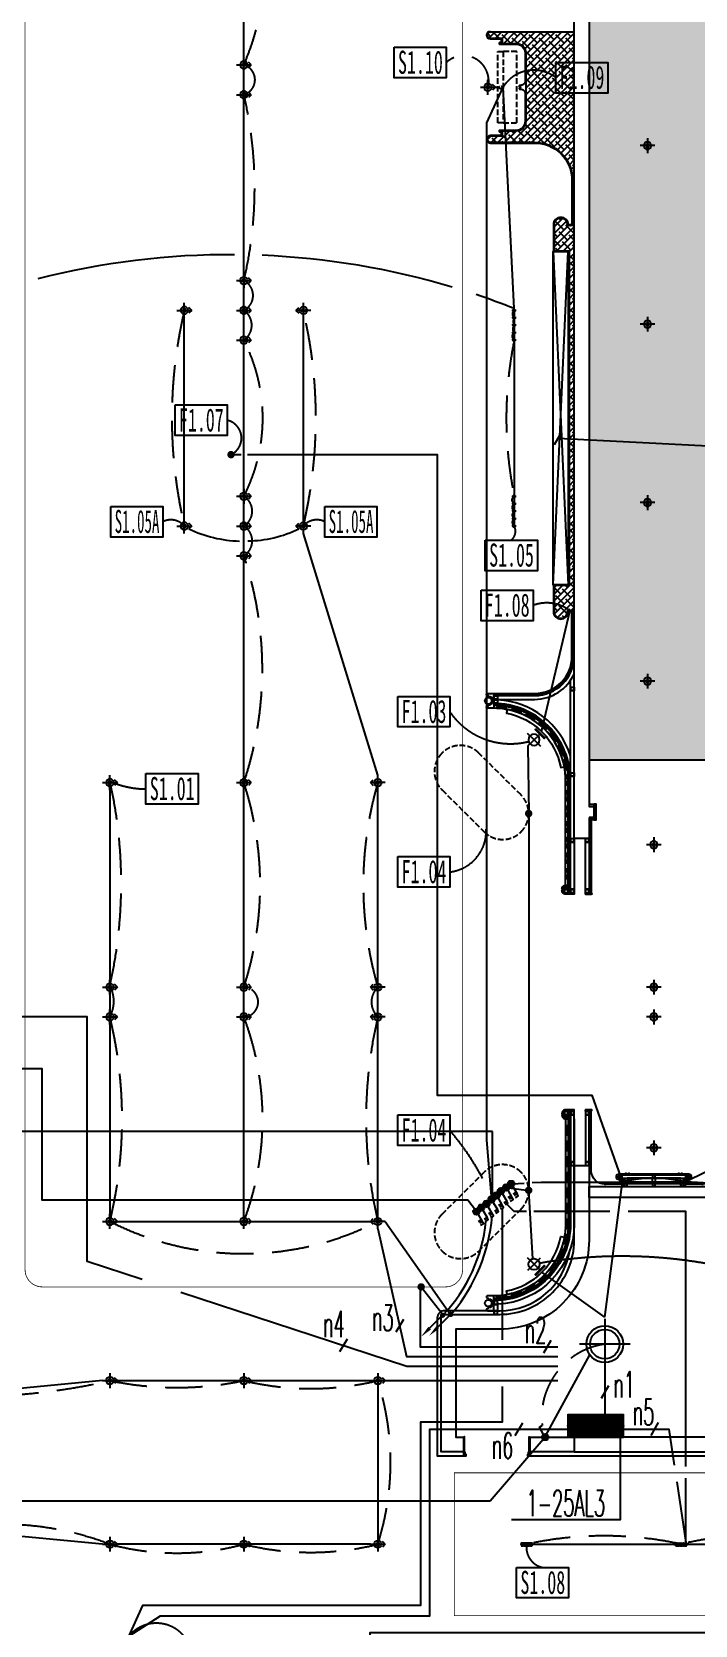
# Model space of a CAD drawing. Extents: x -284868 to 304789, y -137694 to 137894.
# Drawn here: x -6745 to 2169, y -106016 to -84593 of the extents above; entities that cross this region are included whole.
import ezdxf
from ezdxf.enums import TextEntityAlignment as Align

# ---------------------------------------------------------------- set-up
doc = ezdxf.new("R2010")
doc.units = 0
for name, pattern in [('DASH', [0.35, 0.25, -0.1]), ('DASHDOT', [1, 0.5, -0.25, 0, -0.25]), ('DASHED', [0.75, 0.5, -0.25])]:
    doc.linetypes.add(name, pattern=pattern)
doc.layers.get('0').update_dxf_attribs({"linetype": 'CONTINUOUS'})
for name, color, linetype in [('0-墙', 4, 'CONTINUOUS'), ('0-开关', 240, 'CONTINUOUS'), ('0-文字说明', 3, 'CONTINUOUS'), ('0-非设计区域', 251, 'CONTINUOUS'), ('C-天花灯具', 3, 'CONTINUOUS'), ('EQUIP-箱柜', 3, 'CONTINUOUS'), ('LWIRE', 4, 'CONTINUOUS'), ('P-完成面', 42, 'CONTINUOUS'), ('P-平面家具', 3, 'CONTINUOUS'), ('TEXT_照明_回路标注', 41, 'CONTINUOUS'), ('WIRE-照明', 130, 'CONTINUOUS')]:
    doc.layers.add(name, color=color, linetype=linetype)
doc.styles.add('_TEL_DIM', font='SIMPLEX', dxfattribs={"width": 0.8, "height": 3.5, "bigfont": 'HZTXT'})
doc.styles.add('ARC', font='ARCHSTYL.SHX', dxfattribs={"width": 0.8})
doc.styles.add('HZ_e', font='simplex.shx', dxfattribs={"width": 0.8, "bigfont": 'hztxt.shx'})
doc.styles.get("Standard").update_dxf_attribs({"font": 'GBENOR', "bigfont": 'GBCBIG'})
doc.styles.add('TT', font='')
doc.styles.get('TT').set_extended_font_data('SimSun')
doc.linetypes.add('FENCELINE2', pattern='A,6.35,-2.54,[132,ltypeshp.shx,S=2.54,R=0,X=-2.54,Y=0],-2.54,25.4', length=36.83)
doc.dimstyles.new('ARROW-40', dxfattribs={"dimscale": 40, "dimtxt": 1.5, "dimasz": 0.01, "dimexe": 1, "dimexo": 1, "dimgap": 0.5, "dimtad": 1, "dimdec": 4, "dimrnd": 1, "dimzin": 12, "dimdsep": 46, "dimtxsty": 'ARC', "dimblk1": 'ARROW', "dimblk2": 'ARROW', "dimsah": 1, "dimcen": 0, "dimdle": 1, "dimclrd": 2, "dimclre": 2, "dimclrt": 2, "dimadec": 0, "dimazin": 0, "dimtfac": 0.005, "dimtdec": 4, "dimtix": 1, "dimtmove": 2, "dimatfit": 3, "dimldrblk": 'ARROW', "dimfxl": 1, "dimtolj": 1, "dimtzin": 0, "dimarcsym": 0})

# ---------------------------------------------------------------- blocks, each defined once
blk = doc.blocks.new('A$C05673959')
at = {"color": 6, "linetype": 'DASH', "ltscale": 80, "elevation": 0}
for points in [[(6, 41), (1, 45), (0, 39)], [(10, 25), (1, 45)], [(17, 47), (20, 52), (23, 47)], [(20, 25), (20, 52)], [(30, 25), (39, 45)], [(34, 41), (39, 45), (40, 39)]]:
    blk.add_lwpolyline(points, dxfattribs=at)
for points in [[(5, 15), (5, 0), (35, 0), (35, 15)], [(10, 15), (30, 15), (30, 25), (10, 25)]]:
    blk.add_lwpolyline(points, close=True, dxfattribs=at)
blk = doc.blocks.new('A$C91fbf63e')
at = {"color": 8}
blk.add_wipeout([(0, 0), (-50, 0), (-50, -50), (0, -50)], dxfattribs=at).dxf.layer = 'P-完成面'
at = {"layer": 'P-完成面'}
h = blk.add_hatch(dxfattribs=at)
h.set_pattern_fill('_USER', color=8, scale=3.749611, angle=225, style=0, double=1, pattern_type=0)
h.set_pattern_definition([(135, (1.25, -48.3284), (2.65138, 2.65138), []), (45, (1.25, -48.3284), (2.65138, -2.65138), [])])
h.paths.add_polyline_path([(-2, -48), (-2, -43), (-47, -43), (-47, -48)])
at = {"layer": 'P-完成面', "color": 3, "elevation": 0}
for points in [[(-3, -48), (-2, -48), (-2, -2), (-48, -2), (-48, -48), (-47, -48), (-47, -50), (-50, -50), (-50, 0), (0, 0), (0, -50), (-3, -50), (-3, -48)], [(-47, -43), (-2, -43), (-2, -48), (-47, -48), (-47, -43)]]:
    blk.add_lwpolyline(points, dxfattribs=at)
at = {"layer": 'P-完成面', "color": 8, "elevation": 0}
blk.add_lwpolyline([(-47, -50), (-3, -50)], dxfattribs=at)
at = {"layer": 'P-完成面', "color": 8}
for centre in [(-47, -43, 0), (-2, -43, 0)]:
    blk.add_arc(centre, 0.722, 234.74733, 305.25267, dxfattribs=at)
at = {"layer": 'P-完成面', "color": 8, "extrusion": (0, 0, -1), "xscale": -0.6742194917575179, "yscale": 0.6742194917575179, "zscale": -0.6742194917575179, "rotation": 180}
blk.add_blockref('A$C05673959', (12, -2, 0), dxfattribs=at)
blk = doc.blocks.new('A$Cfa0514bd')
at = {"layer": 'P-完成面', "color": 251, "ltscale": 3}
for points in [[(0, 0), (40, 0), (40, 40), (0, 40)], [(3, 3), (37, 3), (37, 37), (3, 37)]]:
    blk.add_lwpolyline(points, close=True, dxfattribs=at)
blk = doc.blocks.new('A$C55830984')
at = {"layer": 'P-完成面', "color": 251}
for points in [[(-50, 50), (0, 50), (0, 0), (-50, 0)], [(-47, 47), (-3, 47), (-3, 3), (-47, 3)]]:
    blk.add_lwpolyline(points, close=True, dxfattribs=at)
blk = doc.blocks.new('A$Cdc63680e')
at = {"layer": 'P-完成面', "ltscale": 3}
h = blk.add_hatch(dxfattribs=at)
h.set_pattern_fill('ANSI38', color=250)
h.set_pattern_definition([(45, (-422851.3827, 373884.1253), (-2.24506403, 2.24506403), []), (135, (-422851.3827, 373884.1253), (-6.73519209, 2.24506403), [7.9375, -4.7625])])
edge = h.paths.add_edge_path()
edge.add_arc((-71, 0), 61.2, 359.6402, 407.8678)
edge.add_arc((-24, 54), 10.3, 96.603, 231.5978, ccw=False)
edge.add_arc((-25, 55), 9, 0, 89.651, ccw=False)
edge.add_line((-16, 55), (-16, 34))
edge.add_line((-16, 34), (-1, 34))
edge.add_line((-1, 34), (-1, -34))
edge.add_line((-1, -34), (-16, -34))
edge.add_line((-16, -34), (-16, -55))
edge.add_arc((-25, -55), 9, 270.349, 360, ccw=False)
edge.add_arc((-24, -54), 10.3, 128.4022, 263.397, ccw=False)
edge.add_arc((-71, 0), 61.2, 312.1322, 360.3598)
at = {"layer": 'P-完成面'}
blk.add_lwpolyline([(-11, 0, 0.213484), (-31, 45), (-31, 45, -0.669016), (-25, 65), (-25, 65, -0.414214), (-15, 55), (-15, 35), (0, 35), (0, -35), (-15, -35), (-15, -55, -0.414214), (-25, -65), (-25, -65, -0.669016), (-31, -45), (-31, -45, 0.213484), (-11, 0, -0.213484)], format="xyb", dxfattribs=at)
at = {"layer": 'P-完成面', "color": 251}
blk.add_lwpolyline([(-10, 0, 0.213595), (-30, 46, -0.668146), (-25, 64, -0.41243), (-16, 55), (-16, 34), (-1, 34), (-1, -34), (-16, -34), (-16, -55, -0.41243), (-25, -64, -0.668146), (-30, -46, 0.213595)], format="xyb", close=True, dxfattribs=at)
blk = doc.blocks.new('三联单控开关(平面）【SNP】')
at = {"const_width": 44.8}
blk.add_lwpolyline([(-22, 45, 1), (22, 45, 1)], format="xyb", close=True, dxfattribs=at)
for points in [[(26, 81), (93, 178), (130, 153)], [(113, 128), (76, 154)], [(147, 177), (111, 203), (93, 178)]]:
    blk.add_lwpolyline(points)
blk.add_circle((0, 45), 44.8)
blk = doc.blocks.new('*U26')
at = {"rotation": 317.7964611316081}
blk.add_blockref('三联单控开关(平面）【SNP】', (-10, -11), dxfattribs=at)
blk = doc.blocks.new('单联单控开关(平面）【SNP】')
at = {"const_width": 44.8}
blk.add_lwpolyline([(-22, 43, 1), (22, 47, 1)], format="xyb", close=True, dxfattribs=at)
blk.add_lwpolyline([(26, 81), (93, 178), (129, 152)])
blk.add_circle((0, 45), 44.8)
blk = doc.blocks.new('*U24')
at = {"rotation": 317.7964611316081}
blk.add_blockref('单联单控开关(平面）【SNP】', (-10, -11), dxfattribs=at)
blk = doc.blocks.new('*U250')
for p, q in [((-75, 0), (-46, 29, 0)), ((-75, 0), (-46, -29)), ((75, 0), (-75, 0)), ((0, -75), (0, 75))]:
    blk.add_line(p, q)
for radius in [37.5, 15]:
    blk.add_circle((0, 0), radius)
blk = doc.blocks.new('453')
at = {"color": 251, "ltscale": 50}
for p, q in [((-142126.2, -422268.8), (-142126.2, -422378.8)), ((-142071.2, -422323.8), (-142181.2, -422323.8))]:
    blk.add_line(p, q, dxfattribs=at)
at = {"ltscale": 50}
blk.add_circle((-142126.2, -422323.8), 40, dxfattribs=at)
at = {"color": 251, "ltscale": 50}
blk.add_circle((-142126.2, -422323.8), 32, dxfattribs=at)
blk = doc.blocks.new('LC1')
for p, q in [((-70, 0), (70, 0)), ((0, -70), (0, 95))]:
    blk.add_line(p, q)
at = {"ltscale": 50}
blk.add_line((0, 116), (0, 74), dxfattribs=at)
at = {"ltscale": 50, "const_width": 2}
blk.add_lwpolyline([(42, 74), (0, 116), (-42, 74)], dxfattribs=at)
at = {"color": 8, "const_width": 29.6}
for points in [[(-15, 0, -0.414214), (0, 15, -0.414214)], [(0, -15, 0.414214), (15, 0, 0.414214)]]:
    blk.add_lwpolyline(points, format="xyb", dxfattribs=at)
blk.add_circle((0, 0), 47.8)
at = {"color": 8}
blk.add_circle((0, 0), 29.6, dxfattribs=at)
blk = doc.blocks.new('A$C79F81915')
at = {"layer": 'C-天花灯具'}
blk.add_lwpolyline([(0, 30), (30, 30), (30, 0), (0, 0)], close=True, dxfattribs=at)
at = {"layer": 'C-天花灯具', "extrusion": (0, 0, -1), "xscale": 0.3139795866540242, "yscale": 0.3139795866540242, "zscale": -0.3139795866540242}
blk.add_blockref('LC1', (-15, 15), dxfattribs=at)
blk = doc.blocks.new('A$C1DDE0375')
at = {"layer": 'C-天花灯具'}
for p in [(80, 0), (110, 0), (140, 0), (170, 0), (200, 0)]:
    blk.add_blockref('A$C79F81915', p, dxfattribs=at)
blk = doc.blocks.new('ARROW')
at = {"color": 2}
blk.add_lwpolyline([(0, 0), (-75, 130), (-97, 117), (-29, 0), (-97, -117), (-75, -130)], close=True, dxfattribs=at)
for points in [[(-29, 0), (0, 0), (-97, 117), (-75, 130)], [(-97, -117), (-75, -130), (-29, 0), (0, 0)]]:
    blk.add_solid(points, dxfattribs=at)
blk = doc.blocks.new('*X428')
at = {"color": 0}
for p, q in [((-250, 33), (-83, 200)), ((-250, 68), (-118, 200)), ((-250, 104), (-154, 200)), ((-250, 139), (-189, 200)), ((-250, 174), (-224, 200)), ((-247, 0), (-47, 200)), ((-212, 0), (-12, 200)), ((-177, 0), (23, 200)), ((-141, 0), (59, 200)), ((-106, 0), (94, 200)), ((-71, 0), (129, 200)), ((-35, 0), (165, 200)), ((0, 0), (200, 200)), ((35, 0), (235, 200)), ((71, 0), (250, 179)), ((106, 0), (250, 144)), ((141, 0), (250, 109)), ((177, 0), (250, 73)), ((212, 0), (250, 38)), ((247, 0), (250, 3))]:
    blk.add_line(p, q, dxfattribs=at)
blk = doc.blocks.new('$equip$00002943')
for p, q in [((-0.75, 0.6), (-0.75, 0)), ((0.75, 0.6), (-0.75, 0.6)), ((0.75, 0), (0.75, 0.6)), ((-0.75, 0), (0.75, 0))]:
    blk.add_line(p, q)
for points, const_width in [([(-0.75, 0.3), (0.75, 0.3)], 0.6), ([(-0.75, 0.6), (-0.75, 0), (0.75, 0), (0.75, 0.6), (-0.75, 0.6), (-0.75, 0)], 0.04)]:
    blk.add_lwpolyline(points, dxfattribs=dict(const_width=const_width))
for p in [(0, 0.6), (-0.75, 0.3), (0, 0), (0.75, 0.3)]:
    blk.add_point(p)
at = {"xscale": 0.00300000000061118, "yscale": 0.00300000000061118, "zscale": 0.00300000000061118}
blk.add_blockref('*X428', (0, 0), dxfattribs=at)
at = {"color": 7, "style": '_TEL_DIM', "flags": 1}
for tag in ['A', 'REMARK']:
    blk.add_attdef(tag, text='', height=0.00002, dxfattribs=at).set_placement((0, 0), align=Align.MIDDLE_CENTER)
blk = doc.blocks.new('A$C9cf68cb0')
at = {"color": 8, "linetype": 'DASHED', "ltscale": 1000}
for points in [[(-19.17, 43.17, -0.439152), (-15.13, 43.88, 0.008383)], [(-40.36, 17.55, -0.716734), (-40.07, 14.92, -11.460268)], [(-14.03, 2.91, 0.260483), (-16.87, 3.33, 0.008383)], [(-16.8, -7, -0.335765), (-23.27, -4.84, 0.527084)], [(-23.27, -17.15, 0.390436), (-20.47, -13.87, 3.520932)], [(-20.75, -40.69, 0.055585), (-23.27, -37, -3.423855)], [(-10, -40.97, -0.126734), (-5.25, -40.97, -0.031436), (1.78, -41.7, -0.796392)], [(-16.8, -47.29, -0.119228), (0.8, -48.28, -6.243068)], [(-47.94, -75.89, -0.56884), (-43.26, -76.57, -0.488863)]]:
    blk.add_lwpolyline(points, format="xyb", dxfattribs=at)
at = {"layer": '0-文字说明', "color": 3, "ltscale": 0.5}
for points in [[(-15.13, 45.05), (-11.13, 45.05), (-11.13, 42.7), (-15.13, 42.7)], [(-44.36, 18.73), (-40.36, 18.73), (-40.36, 16.38), (-44.36, 16.38)], [(-20.87, 4.5), (-16.87, 4.5), (-16.87, 2.15), (-20.87, 2.15)], [(-27.27, -3.66), (-23.27, -3.66), (-23.27, -6.01), (-27.27, -6.01)], [(-27.27, -15.97), (-23.27, -15.97), (-23.27, -18.32), (-27.27, -18.32)], [(-27.27, -35.82), (-23.27, -35.82), (-23.27, -38.17), (-27.27, -38.17)]]:
    blk.add_lwpolyline(points, close=True, dxfattribs=at)
at = {"color": 3, "style": 'TT'}
for s, width, p, p2 in [('F1.09', 0.528777, (-14.83, 43.02), (-11.4, 43.02)), ('F1.07', 0.521997, (-44.07, 16.69), (-40.63, 16.69)), ('F1.08', 0.521997, (-20.58, 2.47), (-17.14, 2.47)), ('F1.03', 0.521997, (-26.97, -5.7), (-23.53, -5.7)), ('F1.04', 0.51539, (-26.97, -18.01), (-23.53, -18.01)), ('F1.04', 0.51539, (-26.97, -37.86), (-23.53, -37.86))]:
    blk.add_text(s, height=1.773, dxfattribs=dict(at, width=width)).set_placement(p, p2, align=Align.FIT)
blk = doc.blocks.new('A$C8b6fb238')
at = {"layer": 'P-平面家具', "ltscale": 300}
for points in [[(0, 1440), (0, 1420), (60, 1420), (60, 1440)], [(0, 1060), (0, 1070), (20, 1070), (20, 1060)], [(0, 1000), (0, 990), (20, 990), (20, 1000)], [(60, 1060), (60, 1070), (40, 1070), (40, 1060)], [(60, 1000), (60, 990), (40, 990), (40, 1000)], [(0, 440), (0, 450), (20, 450), (20, 440)], [(60, 440), (60, 450), (40, 450), (40, 440)], [(0, 380), (0, 370), (20, 370), (20, 380)], [(60, 380), (60, 370), (40, 370), (40, 380)], [(-800, -60), (-780, -60), (-780, 0), (-800, 0)], [(-20, -60), (0, -60), (0, 0), (-20, 0)], [(0, 20), (0, 0), (60, 0), (60, 20)]]:
    blk.add_lwpolyline(points, close=True, dxfattribs=at)
at = {"layer": 'P-平面家具', "color": 8, "ltscale": 300}
for points in [[(0, 20), (0, 1420)], [(60, 20), (60, 1420)], [(-20, 0), (-780, 0)], [(-20, -60), (-780, -60)]]:
    blk.add_lwpolyline(points, dxfattribs=at)
at = {"layer": 'P-平面家具', "color": 6, "linetype": 'FENCELINE2', "ltscale": 3}
for points in [[(10, 20), (10, 1420)], [(-780, -10), (-20, -10)]]:
    blk.add_lwpolyline(points, dxfattribs=at)
at = {"layer": 'P-平面家具', "color": 5, "ltscale": 300}
for points in [[(25, 1420), (25, 20), (21, 20), (20, 21), (20, 1419), (21, 1420)], [(35, 1420), (35, 20), (39, 20), (40, 21), (40, 1419), (39, 1420)], [(-780, -25), (-20, -25), (-20, -21), (-21, -20), (-779, -20), (-780, -21)], [(-780, -35), (-20, -35), (-20, -39), (-21, -40), (-779, -40), (-780, -39)]]:
    blk.add_lwpolyline(points, close=True, dxfattribs=at)
blk = doc.blocks.new('*U406')
at = {"color": 250}
blk.add_wipeout([(1, 82), (4, 85), (7, 89), (10, 92), (12, 96), (15, 101), (17, 105), (18, 109), (20, 114), (21, 118), (22, 123), (23, 127), (23, 132), (23, 137), (23, 142), (22, 146), (21, 151), (20, 155), (19, 160), (17, 164), (15, 169), (13, 173), (10, 177), (8, 181), (5, 184), (1, 188), (-2, 191), (-6, 194), (-9, 197), (-13, 199), (-18, 202), (-22, 204), (-26, 205), (-31, 207), (-35, 208), (-40, 209), (-44, 210), (-49, 210), (-54, 210), (-59, 210), (-63, 209), (-68, 208), (-72, 207), (-77, 206), (-81, 204), (-86, 202), (-90, 200), (-94, 197), (-98, 195), (-101, 192), (-105, 188), (-108, 185), (-111, 181), (-114, 178), (-116, 174), (-119, 169), (-121, 165), (-122, 161), (-124, 156), (-125, 152), (-126, 147), (-127, 143), (-127, 138), (-127, 133), (-127, 128), (-126, 124), (-125, 119), (-124, 115), (-123, 110), (-121, 106), (-119, 101), (-117, 97), (-114, 93), (-112, 89), (-109, 86), (-105, 82), (-102, 79), (-98, 76), (-95, 73), (-91, 71), (-86, 68), (-82, 66), (-78, 65), (-73, 63), (-69, 62), (-64, 61), (-60, 60), (-55, 60), (-50, 60), (-45, 60), (-41, 61), (-36, 62), (-32, 63), (-27, 64), (-23, 66), (-18, 68), (-14, 70), (-10, 73), (-6, 75), (-3, 78)], dxfattribs=at)
for points in [[(-160, 135), (-172, 135), (-172, 219), (-160, 219)], [(-160, 53), (-172, 53), (-172, 135), (-160, 135)]]:
    blk.add_hatch(color=256).paths.add_polyline_path(points)
for p, q in [((-202, 244), (-202, 29)), ((-172, 135), (-172, 217)), ((-172, 135), (-172, 53))]:
    blk.add_line(p, q)
at = {"color": 251}
for q in [(-52, 255), (-172, 135), (68, 135), (-52, 15)]:
    blk.add_line((-52, 135), q, dxfattribs=at)
for points in [[(-172, 53), (-160, 53), (-160, 219), (-172, 219)], [(-172, 53), (-172, 53), (-172, 217), (-172, 217)]]:
    blk.add_lwpolyline(points, close=True)
blk.add_circle((-52, 135), 75)
blk = doc.blocks.new('A$C7414b812')
at = {"ltscale": 300}
for points in [[(-30, -20), (-30, 0), (30, 0), (30, -20)], [(-30, -800), (-30, -780), (30, -780), (30, -800)]]:
    blk.add_lwpolyline(points, close=True, dxfattribs=at)
at = {"color": 8, "ltscale": 300}
for points in [[(-30, -20), (-30, -780)], [(30, -20), (30, -780)]]:
    blk.add_lwpolyline(points, dxfattribs=at)
at = {"color": 5, "ltscale": 300}
for points in [[(-5, -780), (-5, -20), (-9, -20), (-10, -21), (-10, -779), (-9, -780)], [(5, -780), (5, -20), (9, -20), (10, -21), (10, -779), (9, -780)]]:
    blk.add_lwpolyline(points, close=True, dxfattribs=at)
blk = doc.blocks.new('A$C7c8e2195')
at = {"layer": 'P-完成面', "color": 251, "ltscale": 3}
blk.add_lwpolyline([(-900, -7080), (-1760, -7080), (-1760, -7120), (-900, -7120)], close=True, dxfattribs=at)
at = {"layer": 'P-平面家具', "linetype": 'DASH', "ltscale": 300}
blk.add_ellipse((-10571, -5827), major_axis=(0, 2050), ratio=0.325728, start_param=2.305052, end_param=7.792211, dxfattribs=at)
at = {"layer": 'P-完成面', "rotation": 270}
blk.add_blockref('A$C7414b812', (-7989, -13310), dxfattribs=at)
at = {"layer": 'P-平面家具', "linetype": 'DASH', "ltscale": 300, "zscale": 1.008957704772744}
for p, xscale, yscale, rotation in [((-2881, -1358), -1.008957704772744, 1.008957704772745, 45.00091616799906), ((-2881, -8142), 1.008957704772744, 1.008957704772744, 134.999083832001)]:
    blk.add_blockref('*U406', p, dxfattribs=dict(at, xscale=xscale, yscale=yscale, rotation=rotation))
at = {"layer": 'P-平面家具', "color": 1, "ltscale": 3, "xscale": -1, "rotation": 180}
blk.add_blockref('A$C8b6fb238', (9100, -3210), dxfattribs=at)
at = {"layer": 'P-平面家具', "color": 1, "ltscale": 3}
blk.add_blockref('A$C8b6fb238', (9100, -6290), dxfattribs=at)
at = {"layer": 'P-平面家具', "linetype": 'DASH', "ltscale": 300}
for points in [[(-4177, -1403), (-4177, -1403, 0.414214), (-4176, -1898), (-3609, -2462, 0.414214), (-3114, -2461), (-3114, -2461, 0.414214), (-3115, -1966), (-3682, -1402, 0.414214)], [(-4177, -8097), (-4177, -8097, -0.414214), (-4176, -7602), (-3609, -7038, -0.414214), (-3114, -7039), (-3114, -7039, -0.414214), (-3115, -7534), (-3682, -8098, -0.414214)]]:
    blk.add_lwpolyline(points, format="xyb", close=True, dxfattribs=at)
blk = doc.blocks.new('A$Ca7fc6518')
at = {"layer": 'P-平面家具', "linetype": 'DASH', "ltscale": 300}
for points in [[(-36, 479), (36, 479), (36, -479), (-36, -479)], [(36, -479), (219, -479), (219, 479), (36, 479)]]:
    blk.add_lwpolyline(points, close=True, dxfattribs=at)
blk.add_circle((0, 0), 19.9, dxfattribs=at)
blk = doc.blocks.new('A$C2dfcdf6a')
at = {"layer": 'P-平面家具', "linetype": 'DASH', "ltscale": 300}
for points in [[(-1716, 18784), (-1716, 22584), (-2115, 22584, 0.414214), (-2515, 22184), (-2515, 19184, 0.414214), (-2115, 18784)], [(-1716, 18984), (-1716, 22384), (-2115, 22384, 0.414214), (-2315, 22184), (-2315, 19184, 0.414214), (-2115, 18984)]]:
    blk.add_lwpolyline(points, format="xyb", close=True, dxfattribs=at)
at = {"layer": 'P-完成面', "color": 1, "ltscale": 3}
blk.add_blockref('A$Ca7fc6518', (-3390, 7550), dxfattribs=at)
at = {"layer": 'P-平面家具', "linetype": 'DASH', "ltscale": 300, "yscale": 1.008957704772744, "zscale": 1.008957704772744}
for p, xscale, rotation in [((-5398, 23594), 1.008957704772744, 270.0000000000475), ((-2693, 23594), -1.008957704772744, 89.99999999995245), ((-2684, 17162), -1.008957704772744, 359.9999999999525), ((-2684, 8738), 1.008957704772744, 180.0000000000475)]:
    blk.add_blockref('*U406', p, dxfattribs=dict(at, xscale=xscale, rotation=rotation))
blk = doc.blocks.new('*U249')
for p, q in [((0, 75), (0, -75)), ((-75, 0), (75, 0))]:
    blk.add_line(p, q)
for radius in [37.5, 15]:
    blk.add_circle((0, 0), radius)
blk = doc.blocks.new('A$C8165499b')
at = {"xscale": -1.333333333333333, "yscale": 1.333333333333333, "zscale": 1.333333333333333}
for p in [(-15950, 10080), (-15950, 7680), (-15950, 5280), (-15950, 2880), (-15865, 680), (-15865, -1235), (-15865, -1635), (-15865, -3395)]:
    blk.add_blockref('*U249', p, dxfattribs=at)
blk = doc.blocks.new('$TelecSys$00000080')
for p, q in [((-0.7, -0.7), (0, 0)), ((0.104, 0.104), (0.104, 0.104)), ((-0.104, -0.104), (-0.104, -0.104))]:
    blk.add_line(p, q)
at = {"const_width": 0.142}
blk.add_lwpolyline([(0.071, 0, 1), (-0.071, 0, 1)], format="xyb", close=True, dxfattribs=at)
blk.add_solid([(-0.63, -0.77), (-0.77, -0.63), (-1.15, -1.15)])
at = {"width": 0.8, "flags": 9}
blk.add_attdef('A', (0, 0), '', height=0.00002, rotation=180, dxfattribs=at)
blk = doc.blocks.new('双联单控开关(平面）【SNP】')
at = {"const_width": 44.8}
blk.add_lwpolyline([(-22, 45, 1), (22, 45, 1)], format="xyb", close=True, dxfattribs=at)
for points in [[(26, 81), (93, 178), (130, 153)], [(147, 177), (111, 203), (93, 178)], [(130, 153), (93, 178)], [(130, 153), (93, 178)]]:
    blk.add_lwpolyline(points)
blk.add_circle((0, 45), 44.8)
blk = doc.blocks.new('*U25')
at = {"rotation": 317.7964611316081}
blk.add_blockref('双联单控开关(平面）【SNP】', (-10, -11), dxfattribs=at)
blk = doc.blocks.new('2')
at = {"color": 8, "linetype": 'DASHED', "ltscale": 1000}
for points in [[(-12490, -7700, 0.18363), (-12490, -4950, 0.962561), (-12490, -4550, 0.159768), (-12490, -1800, 0.163266), (-12490, 1250, 0.565128), (-12490, 1650, 0.565128), (-12490, 2050, 0.241979), (-12490, 4150, 0.533762), (-12490, 4550, 0.621617), (-12490, 4950, 0.116388), (-12490, 7450, 0.75), (-12490, 7850, 0.208166), (-12490, 10550, 0.961581), (-12490, 10950, 0.235047), (-12490, 12975, 0.75), (-12490, 13375, 0.148148), (-12490, 15400, 1.100438), (-12490, 15800, -0.337804), (-11687, 15822, -0.512367)], [(-9210, 7550, 0.752171), (-9770, 7881, 2.520398)], [(-13290, 4550, 0.115931), (-13290, 1650, 0.343797), (-13578, 1708, -0.23675)], [(-11690, 4550, -0.115931), (-11690, 1650, -0.343797), (-11402, 1708, 0.23675)], [(-8856, 4550, 0.497822), (-8856, 4450, 0.290346), (-8856, 4350, 0.340289), (-8861, 4249, 0.509997), (-8856, 4150, 0.101804), (-8856, 2050, 0.627088), (-8856, 1950, 0.582243), (-8856, 1850, 0.535814), (-8856, 1750, 0.543129), (-8856, 1650, -0.354178), (-8895, 1461, -64.811748)], [(-10690, -1800, 0.142236), (-10690, -4550, 0.424878), (-10690, -4950, 0.114765), (-10690, -7700, -0.240422), (-14290, -7700, 0.119489), (-14290, -4950, 0.250025), (-14290, -4530, 0.110513), (-14290, -1780, 0.106879), (-13805, -1885, -4.895117)], [(-7640, -9350, 0.405473), (-8481, -10444, 0.891011)], [(-16500, -12240, 0.251172), (-16501, -12135, 0.279026), (-16500, -12040, 0.368646), (-16500, -11940, 0.340407), (-16500, -11840, -0.137036), (-14290, -12040, 0.131919), (-12490, -12040, 0.121885), (-10690, -12040, 0.156373), (-10690, -9840, -0.119378), (-12490, -9840, -0.103243), (-14290, -9840, -0.069187), (-16500, -10040, 0.259025), (-16500, -9940, 0.340483), (-16500, -9840, 0.315779), (-16500, -9740, 0.404956), (-16500, -9640, -0.332423), (-16214, -9458, -6.178287)], [(-8475, -12352, -0.397892), (-8690, -12040, -0.107835), (-6612, -12040, -0.11937), (-4534, -12040, -0.142071), (-2456, -12040, -0.140629), (-378, -12040, -0.170627), (1700, -12040, -0.708485)]]:
    blk.add_lwpolyline(points, format="xyb", dxfattribs=at)
at = {"layer": '0-文字说明', "color": 3, "ltscale": 0.5}
for points in [[(-10470, 8087), (-9770, 8087), (-9770, 7676), (-10470, 7676)], [(-14278, 1913), (-13578, 1913), (-13578, 1502), (-14278, 1502)], [(-11402, 1913), (-10702, 1913), (-10702, 1502), (-11402, 1502)], [(-9245, 1461), (-8545, 1461), (-8545, 1050), (-9245, 1050)], [(-13806, -1679), (-13106, -1679), (-13106, -2090), (-13806, -2090)], [(-8825, -12352), (-8125, -12352), (-8125, -12763), (-8825, -12763)]]:
    blk.add_lwpolyline(points, close=True, dxfattribs=at)
at = {"color": 3, "style": 'TT'}
for s, width, p, p2 in [('S1.10', 0.535734, (-10418, 7731), (-9816, 7731)), ('S1.05A', 0.399174, (-14226, 1557), (-13625, 1557)), ('S1.05A', 0.399174, (-11350, 1557), (-10748, 1557)), ('S1.05', 0.508947, (-9193, 1105), (-8592, 1105)), ('S1.01', 0.573462, (-13754, -2035), (-13152, -2035)), ('S1.08', 0.508947, (-8773, -12708), (-8171, -12708))]:
    blk.add_text(s, height=310.3, dxfattribs=dict(at, width=width)).set_placement(p, p2, align=Align.FIT)
at = {"color": 31}
for points in [[(-9150, -7388), (-9150, -6489), (-22089, -6489)], [(-8440, -10600), (-9178, -11460), (-22089, -11460)]]:
    blk.add_leader(points, dimstyle='ARROW-40', override={"dimscale": 1, "dimtad": 0}, dxfattribs=at)

msp = doc.modelspace()

# ---------------------------------------------------------------- hatches: boundary and pattern name
at = {"layer": '0-非设计区域', "ltscale": 3}
h = msp.add_hatch(dxfattribs=at)
h.set_pattern_fill('ANGLE', color=256, scale=100)
h.set_pattern_definition([(0, (-422606.9, 278012.8), (0, 698.5), [508, -190.5]), (90, (-422606.9, 278012.8), (-698.5, 4e-14), [508, -190.5])])
h.paths.add_polyline_path([(3044, -67386), (3044, -75488), (744, -75488), (744, -94382), (2544, -94382), (2544, -95588), (12144, -95588), (12144, -99388), (8594, -99388), (8594, -99688), (2544, -99688), (2544, -103688), (11544, -103688), (11544, -106368), (16844, -106368), (16844, -117136), (17694, -117136), (17694, -118589), (28694, -118589), (28694, -65088), (17694, -65088), (17694, -67386), (16194, -67386), (16194, -65088), (3694, -65088), (3694, -67386)])
at = {"layer": 'P-完成面', "ltscale": 3}
h = msp.add_hatch(dxfattribs=at)
h.set_pattern_fill('ANSI38', color=250, scale=20)
h.set_pattern_definition([(45, (-422606.88, 278012.77), (-44.9012806, 44.9012806), []), (135, (-422606.88, 278012.77), (-134.703842, 44.9012806), [158.75, -95.25])])
h.paths.add_polyline_path([(544, -84598), (-586, -84598, 1), (-586, -84678), (-426, -84678), (-426, -84748), (-236, -84748, -0.414214), (-106, -84878), (-106, -85798, -0.414214), (-236, -85928), (-426, -85928), (-426, -85998), (-586, -85998, 1), (-586, -86078), (14, -86078, -0.414214), (524, -86588), (524, -87198), (453, -87198, 0.447214), (364, -87098, 0.414214), (274, -87188), (274, -87538), (474, -87538), (474, -92038), (274, -92038), (274, -92388, 0.414214), (364, -92478, 0.447214), (453, -92378), (544, -92378)])

# ---------------------------------------------------------------- linework, layer by layer
at = {"layer": '0-墙', "ltscale": 3}
msp.add_lwpolyline([(744, -95158), (744, -95438), (544, -95438), (544, -75288), (994, -75288), (994, -75488), (744, -75488), (744, -95008), (814, -95008), (814, -95158), (744, -95158)], dxfattribs=at)
msp.add_lwpolyline([(-456, -102038), (-1046, -102038), (-1046, -103488), (-946, -103488), (-946, -103688), (-1246, -103688), (-1246, -101888, -0.414214), (-1196, -101838), (-456, -101838, 0.414214), (544, -100838), (544, -99838), (744, -99838), (744, -100838, -0.414214)], format="xyb", close=True, dxfattribs=at)
for points in [[(2544, -100118), (2544, -100268), (744, -100268), (744, -100118)], [(-46, -103488), (544, -103488), (544, -103688), (-46, -103688)], [(544, -103688), (2544, -103688), (2544, -103488), (544, -103488)]]:
    msp.add_lwpolyline(points, close=True, dxfattribs=at)
at = {"layer": '0-非设计区域', "ltscale": 3}
msp.add_lwpolyline([(28694, -118589), (28694, -65088), (17694, -65088), (17694, -67386), (16194, -67386), (16194, -65088), (3694, -65088), (3694, -67386), (3044, -67386), (3044, -75488), (744, -75488), (744, -94382), (2544, -94382), (2544, -95588), (12144, -95588), (12144, -99388), (8594, -99388), (8594, -99688), (2544, -99688), (2544, -103688), (11544, -103688), (11544, -106368)], dxfattribs=at)
at = {"layer": 'C-天花灯具', "color": 6, "linetype": 'DASHDOT', "ltscale": 200, "const_width": 10}
msp.add_lwpolyline([(-1186, -101468), (-6606, -101468, -0.414214), (-6836, -101238), (-6836, -75838, -0.414214), (-6606, -75608), (-1186, -75608, -0.414214), (-956, -75838), (-956, -101238, -0.414214)], format="xyb", close=True, dxfattribs=at)
msp.add_lwpolyline([(-1066, -103968), (11264, -103968), (11264, -105888), (-1066, -105888)], close=True, dxfattribs=at)
at = {"layer": 'P-完成面', "color": 6, "ltscale": 3}
for p, q in [((261, -92028), (464, -87548)), ((261, -87548), (464, -92028))]:
    msp.add_line(p, q, dxfattribs=at)
at = {"layer": 'P-完成面', "color": 251, "ltscale": 3}
msp.add_line((494, -94653), (494, -93314), dxfattribs=at)
at = {"layer": 'P-完成面', "color": 251}
for p, q in [((-486, -93568), (-486, -93573)), ((400, -96079), (400, -96178)), ((412, -96082), (400, -96082)), ((412, -96172), (400, -96172)), ((412, -96094), (494, -96094)), ((400, -99198), (400, -99099)), ((412, -99105), (400, -99105)), ((412, -99183), (494, -99183)), ((412, -99195), (400, -99195)), ((-486, -101678), (-486, -101788))]:
    msp.add_line(p, q, dxfattribs=at)
at = {"layer": 'P-完成面'}
msp.add_line((744, -94978), (814, -94978), dxfattribs=at)
at = {"layer": 'P-完成面', "ltscale": 3}
for points in [[(-586, -84588, 1), (-586, -84688), (-436, -84688), (-436, -84738), (-456, -84738, 0.414214), (-466, -84748), (-466, -84748, 0.414214), (-456, -84758), (-236, -84758, -0.414214), (-116, -84878), (-116, -85253, -0.414214), (-176, -85313), (-186, -85313, 0.414214), (-196, -85323), (-196, -85323, 0.414214), (-186, -85333), (-176, -85333), (-176, -85343), (-186, -85343, 0.414214), (-196, -85353), (-196, -85353, 0.414214), (-186, -85363), (-176, -85363, -0.414214), (-116, -85423), (-116, -85798, -0.414214), (-236, -85918), (-456, -85918, 0.414214), (-466, -85928), (-466, -85928, 0.414214), (-456, -85938), (-436, -85938), (-436, -85988), (-586, -85988, 1), (-586, -86088), (14, -86088, -0.414214), (514, -86588), (514, -87188), (464, -87188, 0.414214), (364, -87088), (364, -87088, 0.414214), (264, -87188), (264, -87543), (261, -87543), (261, -87548), (464, -87548), (464, -92028), (261, -92028), (261, -92033), (264, -92033), (264, -92388, 0.414214), (364, -92488), (364, -92488, 0.414214), (464, -92388), (544, -92388)], [(-536, -93498), (-536, -93488), (14, -93488, 0.414214), (514, -92988), (514, -92388)], [(-536, -93498), (14, -93498, 0.414214), (524, -92988), (524, -92388)]]:
    msp.add_lwpolyline(points, format="xyb", dxfattribs=at)
at = {"layer": 'P-完成面', "color": 251, "ltscale": 3}
for points in [[(544, -84598), (-586, -84598, 1), (-586, -84678), (-426, -84678), (-426, -84748), (-236, -84748, -0.414214), (-106, -84878), (-106, -85798, -0.414214), (-236, -85928), (-426, -85928), (-426, -85998), (-586, -85998, 1), (-586, -86078), (14, -86078, -0.414214), (524, -86588), (524, -87198), (453, -87198, 0.447214), (364, -87098, 0.414214), (274, -87188), (274, -87538), (474, -87538), (474, -92038), (274, -92038), (274, -92388, 0.414214), (364, -92478, 0.447214), (453, -92378), (544, -92378)], [(-536, -93508), (14, -93508, 0.414214), (534, -92988), (534, -92388)], [(-536, -93518), (14, -93518, 0.414214), (544, -92988), (544, -92388)], [(-536, -93568), (14, -93568, 0.296379), (544, -93224, 0.296379)]]:
    msp.add_lwpolyline(points, format="xyb", dxfattribs=at)
at = {"layer": 'P-完成面', "ltscale": 3}
msp.add_lwpolyline([(544, -85988), (544, -85988)], close=True, dxfattribs=at)
at = {"layer": 'P-完成面', "color": 6, "ltscale": 3}
msp.add_lwpolyline([(261, -92028), (261, -87548)], dxfattribs=at)
at = {"layer": 'P-完成面'}
for points in [[(-541, -93688), (-621, -93688, -0.414214), (-636, -93673), (-636, -93673, -0.414214), (-621, -93658), (-611, -93658, -1), (-611, -93648, 1), (-611, -93528, -1), (-611, -93518), (-621, -93518, -0.414214), (-636, -93503), (-636, -93503, -0.414214), (-621, -93488), (-541, -93488), (-541, -93498), (-536, -93498), (-536, -93678), (-541, -93678)], [(-541, -101588), (-621, -101588, 0.414214), (-636, -101603), (-636, -101603, 0.414214), (-621, -101618), (-611, -101618, 1), (-611, -101628, -1), (-611, -101748, 1), (-611, -101758), (-621, -101758, 0.414214), (-636, -101773), (-636, -101773, 0.414214), (-621, -101788), (-541, -101788), (-541, -101778), (-536, -101778), (-536, -101598), (-541, -101598)]]:
    msp.add_lwpolyline(points, format="xyb", close=True, dxfattribs=at)
at = {"layer": 'P-完成面', "color": 251}
for points in [[(494, -94329, 0.31455), (-486, -93575)], [(494, -96070), (494, -94653, 0.414214), (-536, -93623, 0.414214)], [(479, -96082), (479, -94653, 0.414214), (-536, -93638, 0.414214)], [(467, -96070), (467, -94653, 0.414214), (-536, -93650)], [(543, -96172), (543, -96187), (429, -96187, -0.407029), (380, -96140), (400, -96140), (400, -96117), (380, -96117, -0.407029), (429, -96070), (467, -96070)], [(543, -99105), (543, -99090), (429, -99090, 0.407029), (380, -99137), (400, -99137), (400, -99160), (380, -99160, 0.407029), (429, -99207), (467, -99207)], [(494, -99208), (494, -100623, -0.414214), (-536, -101653), (-536, -101653)], [(479, -99208), (479, -100623, -0.414214), (-536, -101638), (-536, -101638)], [(467, -99208), (467, -100623, -0.414214), (-536, -101626), (-536, -101626)], [(544, -99208), (544, -100623, -0.400713), (-486, -101702, -0.400713)], [(-536, -101788), (-456, -101788, 0.370979), (483, -100980, 0.370979)]]:
    msp.add_lwpolyline(points, format="xyb", dxfattribs=at)
at = {"layer": 'P-完成面'}
for points in [[(464, -96068), (464, -94653, 0.414214), (-536, -93653)], [(-359, -93705), (-368, -93754, -0.309555), (363, -94485), (412, -94476, 0.309555), (-359, -93705, 0)], [(544, -96172), (544, -96188), (429, -96188, -0.414214), (379, -96138), (379, -96138), (399, -96138), (399, -96118), (379, -96118), (379, -96118, -0.414214), (429, -96068), (464, -96068)], [(544, -99105), (544, -99088), (429, -99088, 0.414214), (379, -99138), (379, -99138), (399, -99138), (399, -99158), (379, -99158), (379, -99158, 0.414214), (429, -99208), (464, -99208)], [(1194, -100088), (964, -100088), (964, -100093), (954, -100093), (954, -100088, -0.414214), (774, -99908), (769, -99908), (769, -99898), (774, -99898), (774, -99098)], [(2504, -99288), (2504, -99113, 0.414214), (2479, -99088), (2479, -99088, 0.414214), (2454, -99113), (2454, -99898), (2459, -99898), (2459, -99908), (2454, -99908, -0.414214), (2274, -100088), (2274, -100093), (2264, -100093), (2264, -100088), (2034, -100088)], [(464, -99208), (464, -100623, -0.414214), (-536, -101623), (-536, -101623)], [(2014, -100118), (2014, -100008), (2084, -100008, 0.414214), (2094, -99998), (2094, -99978, 0.414214), (2084, -99968), (1974, -99968), (1959, -99968), (1264, -99968), (1249, -99968), (1144, -99968, 0.414214), (1134, -99978), (1134, -99998, 0.414214), (1144, -100008), (1214, -100008), (1214, -100118), (1194, -100118), (1194, -100028), (1144, -100028, -0.414214), (1114, -99998), (1114, -99978, -0.414214), (1144, -99948), (1234, -99948), (1234, -99943, -0.414214), (1239, -99938), (1239, -99938, -0.414214), (1244, -99943), (1244, -99943, 0.414214), (1249, -99948), (1269, -99948, 0.414214), (1274, -99943), (1274, -99943, -0.414214), (1279, -99938), (1279, -99938, -0.414214), (1284, -99943), (1284, -99948), (1944, -99948), (1944, -99943, -0.414214), (1949, -99938), (1949, -99938, -0.414214), (1954, -99943), (1954, -99943, 0.414214), (1959, -99948), (1979, -99948, 0.414214), (1984, -99943), (1984, -99943, -0.414214), (1989, -99938), (1989, -99938, -0.414214), (1994, -99943), (1994, -99948), (2084, -99948, -0.414214), (2114, -99978), (2114, -99998, -0.414214), (2084, -100028), (2034, -100028), (2034, -100118), (2014, -100118)], [(-359, -101572), (-368, -101523, 0.309555), (363, -100792), (412, -100801, -0.309555), (-359, -101572, 0)], [(-536, -101788), (-1196, -101788, 0.414214), (-1296, -101888), (-1296, -103738), (-906, -103738), (-906, -103723), (-921, -103723)], [(-71, -103723), (-86, -103723), (-86, -103738), (11494, -103738), (11494, -106118), (10594, -106118), (10594, -107568), (3295, -107568), (3295, -106119), (-2205, -106119), (-2205, -106469, -0.414239), (-2305, -106569), (-2685, -106569)]]:
    msp.add_lwpolyline(points, format="xyb", dxfattribs=at)
at = {"layer": 'P-完成面', "color": 8}
for points in [[(429, -96068), (429, -94653, 0.414214), (-536, -93688), (-536, -93688), (-536, -93678)], [(429, -99208), (429, -100623, -0.414214), (-536, -101588), (-536, -101588), (-536, -101598)]]:
    msp.add_lwpolyline(points, format="xyb", dxfattribs=at)
at = {"layer": 'P-完成面'}
for points in [[(814, -94973), (834, -94973), (834, -95193), (814, -95193)], [(-921, -103688), (-946, -103688), (-946, -103726), (-921, -103726)], [(-71, -103688), (-46, -103688), (-46, -103726), (-71, -103726)]]:
    msp.add_lwpolyline(points, close=True, dxfattribs=at)
at = {"layer": 'P-完成面', "color": 251}
for points in [[(814, -95175), (761, -95175), (761, -96180)], [(814, -95187), (773, -95187), (773, -96178)], [(494, -96172), (412, -96172), (412, -96082), (494, -96082)], [(494, -99105), (412, -99105), (412, -99195), (494, -99195)]]:
    msp.add_lwpolyline(points, dxfattribs=at)
at = {"layer": 'P-完成面'}
for points in [[(814, -95188), (774, -95188), (774, -96178)], [(761, -96178), (779, -96178), (779, -96188), (694, -96188), (694, -96172)], [(761, -96180), (778, -96180), (778, -96187), (695, -96187), (695, -96172)], [(761, -99098), (779, -99098), (779, -99088), (694, -99088), (694, -99105)], [(761, -99097), (778, -99097), (778, -99090), (695, -99090), (695, -99105)], [(-931, -103688), (-931, -103483), (-936, -103483), (-936, -103488), (-946, -103488)], [(-61, -103688), (-61, -103483), (-56, -103483), (-56, -103488), (-46, -103488)]]:
    msp.add_lwpolyline(points, dxfattribs=at)
at = {"layer": 'P-完成面', "color": 251}
for points in [[(494, -95488), (544, -95488), (544, -96122), (494, -96122)], [(694, -95488), (744, -95488), (744, -96122), (694, -96122)], [(462, -96122), (494, -96122), (494, -96172), (462, -96172)], [(761, -96172), (695, -96172), (695, -96180), (761, -96180)], [(778, -96180), (695, -96180), (695, -96187), (778, -96187)], [(462, -99155), (494, -99155), (494, -99105), (462, -99105)], [(494, -99788), (544, -99788), (544, -99155), (494, -99155)], [(494, -99788), (544, -99788), (544, -99155), (494, -99155)], [(694, -99788), (744, -99788), (744, -99155), (694, -99155)], [(778, -99097), (695, -99097), (695, -99090), (778, -99090)], [(761, -99105), (695, -99105), (695, -99097), (761, -99097)]]:
    msp.add_lwpolyline(points, close=True, dxfattribs=at)
at = {"layer": 'P-完成面', "color": 251, "ltscale": 3}
msp.add_lwpolyline([(1594, -100008), (1634, -100008), (1634, -100078), (1594, -100078)], close=True, dxfattribs=at)
at = {"layer": 'P-完成面'}
for centre in [(-611, -93588), (-611, -101688)]:
    msp.add_circle(centre, 45, dxfattribs=at)
at = {"layer": 'TEXT_照明_回路标注'}
msp.add_line((373, -89976), (273, -90147), dxfattribs=at)
msp.add_lwpolyline([(4108, -90177), (2606, -90177), (323, -90061)], dxfattribs=at)
at = {"layer": 'WIRE-照明'}
for points in [[(-4696, -91138), (-4696, -88438)], [(-3096, -91138), (-3096, -88438)], [(-263, -88363), (-263, -91214)], [(-4068, -90278), (-3932, -90278)]]:
    msp.add_lwpolyline(points, dxfattribs=at)
at = {"layer": 'WIRE-照明', "const_width": 50}
msp.add_lwpolyline([(-4093, -90278, 1), (-4043, -90278, 1)], format="xyb", close=True, dxfattribs=at)
at = {"layer": 'WIRE-照明'}
for centre, radius, start, end in [((-4084, -98035), 10446, 89.6544, 104.3155), ((-4084, -98035), 10446, 73.3777, 87.616), ((-4084, -98035), 10446, 68.5396, 71.5327), ((-3896, -89706), 1736, 244.7986, 268.0611), ((-3875, -89764), 1675, 271.1169, 295.3979)]:
    msp.add_arc(centre, radius, start, end, dxfattribs=at)

# ---------------------------------------------------------------- block references
at = {"layer": '0-开关', "linetype": 'DASHED', "ltscale": 300}
for name, p, xscale, yscale, zscale, rotation in [('*U26', (-397, -100120), 0.9598214285157682, 0.9598214285157682, 0.9598214285157682, 287.4372518832463), ('*U26', (-662, -100339), 0.9598214285157682, 0.9598214285157682, 0.9598214285157682, 287.4372518832463), ('*U26', (-527, -100227), 0.9598214285157682, 0.9598214285157682, 0.9598214285157682, 287.4372518832463), ('*U24', (180, -103500), 0.9598214285157681, 0.9598214285157681, 0.9598214285157681, 107.4372518832463)]:
    msp.add_blockref(name, p, dxfattribs=dict(at, xscale=xscale, yscale=yscale, zscale=zscale, rotation=rotation))
at = {"layer": 'C-天花灯具'}
for name, p, xscale, yscale, zscale in [('*U250', (-3896, -85038), -1.333333333333333, 1.333333333333333, 1.333333333333333), ('*U250', (-616, -85338), -1.333333333333333, 1.333333333333333, 1.333333333333333), ('*U250', (-3896, -85438), -1.333333333333333, 1.333333333333333, 1.333333333333333), ('*U250', (-4696, -88338), -1.333333333333333, 1.333333333333333, 1.333333333333333), ('*U250', (-3896, -88338), -1.333333333333333, 1.333333333333333, 1.333333333333333), ('*U250', (-3096, -88338), 1.333333333333333, 1.333333333333333, 1.333333333333333), ('*U250', (-263, -88338), 0.3333333333333333, 0.3333333333333333, 0.3333333333333333), ('*U250', (-263, -88438), 0.3333333333333333, 0.3333333333333333, 0.3333333333333333), ('*U250', (-3896, -88738), -1.333333333333333, 1.333333333333333, 1.333333333333333), ('*U250', (-263, -88538), 0.3333333333333333, 0.3333333333333333, 0.3333333333333333), ('*U250', (-263, -90839), 0.3333333333333333, 0.3333333333333333, 0.3333333333333333), ('*U250', (-263, -90939), 0.3333333333333333, 0.3333333333333333, 0.3333333333333333), ('*U250', (-4696, -91238), -1.333333333333333, 1.333333333333333, 1.333333333333333), ('*U250', (-3896, -91238), -1.333333333333333, 1.333333333333333, 1.333333333333333), ('*U250', (-3096, -91238), 1.333333333333333, 1.333333333333333, 1.333333333333333), ('*U250', (-3896, -91638), -1.333333333333333, 1.333333333333333, 1.333333333333333), ('*U250', (-5696, -94688), -1.333333333333333, 1.333333333333333, 1.333333333333333), ('*U250', (-3896, -94688), -1.333333333333333, 1.333333333333333, 1.333333333333333), ('*U250', (-2096, -94688), 1.333333333333333, 1.333333333333333, 1.333333333333333), ('*U250', (-5696, -97438), -1.333333333333333, 1.333333333333333, 1.333333333333333), ('*U250', (-3896, -97438), -1.333333333333333, 1.333333333333333, 1.333333333333333), ('*U250', (-2096, -97438), 1.333333333333333, 1.333333333333333, 1.333333333333333), ('*U250', (-5696, -97838), -1.333333333333333, 1.333333333333333, 1.333333333333333), ('*U250', (-3896, -97838), -1.333333333333333, 1.333333333333333, 1.333333333333333), ('*U250', (-2096, -97838), 1.333333333333333, 1.333333333333333, 1.333333333333333), ('*U250', (-5696, -100588), -1.333333333333333, 1.333333333333333, 1.333333333333333), ('*U250', (-3896, -100588), -1.333333333333333, 1.333333333333333, 1.333333333333333), ('*U250', (-2096, -100588), 1.333333333333333, 1.333333333333333, 1.333333333333333), ('453', (877510, 2502420), 6.167444165884775, 6.167444165884775, 6.167444165884775)]:
    msp.add_blockref(name, p, dxfattribs=dict(at, xscale=xscale, yscale=yscale, zscale=zscale))
at = {"layer": 'C-天花灯具', "rotation": 180}
for p, xscale, yscale, zscale in [((-3896, -87938), 1.333333333333333, 1.333333333333333, 1.333333333333333), ((-263, -88638), -0.3333333333333333, 0.3333333333333333, 0.3333333333333333), ((-263, -88738), -0.3333333333333333, 0.3333333333333333, 0.3333333333333333), ((-3896, -90838), 1.333333333333333, 1.333333333333333, 1.333333333333333), ((-263, -91039), -0.3333333333333333, 0.3333333333333333, 0.3333333333333333), ((-263, -91139), -0.3333333333333333, 0.3333333333333333, 0.3333333333333333), ((-263, -91239), -0.3333333333333333, 0.3333333333333333, 0.3333333333333333), ((-5696, -102728), 1.333333333333333, 1.333333333333333, 1.333333333333333), ((-3896, -102728), 1.333333333333333, 1.333333333333333, 1.333333333333333), ((-2096, -102728), 1.333333333333333, 1.333333333333333, 1.333333333333333), ((-5696, -104928), 1.333333333333333, 1.333333333333333, 1.333333333333333), ((-3896, -104928), 1.333333333333333, 1.333333333333333, 1.333333333333333), ((-2096, -104928), 1.333333333333333, 1.333333333333333, 1.333333333333333)]:
    msp.add_blockref('*U250', p, dxfattribs=dict(at, xscale=xscale, yscale=yscale, zscale=zscale))
at = {"layer": 'C-天花灯具', "xscale": -1, "rotation": 180}
msp.add_blockref('A$C1DDE0375', (-251, -104913), dxfattribs=at)
at = {"layer": 'C-天花灯具', "rotation": 180}
msp.add_blockref('A$C1DDE0375', (2137, -104913), dxfattribs=at)
at = {"layer": 'EQUIP-箱柜', "xscale": 500, "yscale": 500, "zscale": 500}
msp.add_blockref('$equip$00002943', (832, -103488), dxfattribs=at)
at = {"layer": 'P-完成面', "color": 1, "ltscale": 3}
for name, p in [('A$C55830984', (-486, -93568)), ('A$C55830984', (-486, -93623)), ('A$C55830984', (544, -93453)), ('A$C55830984', (544, -94605)), ('A$C55830984', (544, -95488)), ('A$C55830984', (744, -95488)), ('A$C55830984', (462, -96172)), ('A$C55830984', (544, -96172)), ('A$C55830984', (744, -96172)), ('A$Cdc63680e', (464, -99363)), ('A$Cdc63680e', (464, -99573)), ('A$Cdc63680e', (464, -99783)), ('A$Cdc63680e', (464, -99993)), ('A$Cfa0514bd', (1594, -100008)), ('A$Cdc63680e', (464, -100203)), ('A$Cfa0514bd', (1594, -100118)), ('A$Cdc63680e', (464, -100413))]:
    msp.add_blockref(name, p, dxfattribs=at)
at = {"layer": 'P-完成面', "color": 1, "ltscale": 3, "xscale": -1}
for name, p, rotation in [('A$Cdc63680e', (-431, -93660), 263.990143631382), ('A$Cdc63680e', (-227, -93703), 251.9901436313806), ('A$Cdc63680e', (-36, -93788), 239.9901436313806), ('A$Cdc63680e', (133, -93911), 227.9901436313807), ('A$Cdc63680e', (273, -94066), 215.9901436313807), ('A$Cdc63680e', (377, -94247), 203.9901436313808), ('A$Cdc63680e', (442, -94446), 191.9901436313808), ('A$Cdc63680e', (464, -94654), 180.4965831798653), ('A$Cdc63680e', (464, -94864), 180), ('A$Cdc63680e', (464, -95074), 180), ('A$Cdc63680e', (464, -95284), 180), ('A$Cdc63680e', (464, -95494), 180), ('A$Cdc63680e', (464, -95704), 180), ('A$Cdc63680e', (464, -95914), 180), ('A$C55830984', (462, -99105), 180), ('A$C55830984', (544, -99105), 180), ('A$C55830984', (544, -99105), 180), ('A$C55830984', (544, -99105), 180), ('A$C55830984', (744, -99105), 180), ('A$C55830984', (544, -99788), 180), ('A$C55830984', (544, -99788), 180), ('A$C55830984', (744, -99788), 180), ('A$C55830984', (-486, -101653), 180), ('A$C55830984', (-486, -101788), 180)]:
    msp.add_blockref(name, p, dxfattribs=dict(at, rotation=rotation))
at = {"layer": 'P-完成面', "color": 1, "ltscale": 3}
for p, rotation in [((464, -100623), 359.5034168201346), ((442, -100831), 348.0098563686191), ((377, -101030), 336.0098563686192), ((133, -101366), 312.0098563686194), ((273, -101211), 324.0098563686193), ((-227, -101574), 288.0098563686194), ((-36, -101489), 300.0098563686194), ((-431, -101617), 276.0098563686179)]:
    msp.add_blockref('A$Cdc63680e', p, dxfattribs=dict(at, rotation=rotation))

# ---------------------------------------------------------------- next in the draw order: block references
at = {"layer": 'P-完成面', "ltscale": 3, "yscale": 0.2000203023842178, "zscale": 0.2000203023842178}
for p, xscale, rotation in [((494, -87198), -0.2000203023842178, 180), ((1204, -100053, 0), -0.2000203023842178, 270.0000000000509), ((2024, -100053, 0), 0.2000203023842178, 89.99999999994913)]:
    msp.add_blockref('A$C91fbf63e', p, dxfattribs=dict(at, xscale=xscale, rotation=rotation))
at = {"layer": 'P-完成面', "ltscale": 3, "xscale": 0.2000203023842178, "yscale": 0.2000203023842178, "zscale": 0.2000203023842178}
msp.add_blockref('A$C91fbf63e', (494, -92378), dxfattribs=at)

# ---------------------------------------------------------------- next in the draw order: linework, layer by layer
at = {"layer": 'P-完成面', "color": 251, "ltscale": 3}
for points in [[(2044, -99968), (1184, -99968), (1184, -100008), (2044, -100008)], [(1254, -100078), (1974, -100078), (1974, -100008), (1254, -100008)]]:
    msp.add_lwpolyline(points, close=True, dxfattribs=at)

# ---------------------------------------------------------------- next in the draw order: block references
msp.add_blockref('2', (8594, -92888))
at = {"layer": 'P-完成面', "color": 1, "ltscale": 3}
for p in [(1144, -100008), (2044, -100008), (1214, -100118), (1974, -100118)]:
    msp.add_blockref('A$Cfa0514bd', p, dxfattribs=at)
at = {"layer": 'WIRE-照明', "xscale": 175.0000396439714, "yscale": 175.0000396439714, "zscale": 175.0000396439714}
msp.add_blockref('A$C9cf68cb0', (2944, -92888), dxfattribs=at)

# ---------------------------------------------------------------- next in the draw order: block references
at = {"layer": 'WIRE-照明'}
for name in ['A$C2dfcdf6a', 'A$C7c8e2195']:
    msp.add_blockref(name, (2944, -92888), dxfattribs=at)

# ---------------------------------------------------------------- next in the draw order: linework, layer by layer
at = {"layer": 'TEXT_照明_回路标注'}
for p, q in [((-1752, -101905), (-1852, -102077)), ((-2509, -102171), (-2609, -102342)), ((231, -102190), (131, -102361)), ((1004, -102797), (904, -102969)), ((-152, -103300), (-252, -103472)), ((1674, -103293), (1574, -103464))]:
    msp.add_line(p, q, dxfattribs=at)
msp.add_lwpolyline([(-299, -104596), (1165, -104596), (1165, -103438)], dxfattribs=at)
at = {"layer": 'WIRE-照明'}
for points in [[(-3896, -100488), (-3896, -77188)], [(-630, -99496), (-630, -85818), (-410, -85338)], [(-263, -88313), (-410, -85338)], [(-3849, -90278), (-1297, -90278), (-1297, -98889), (784, -98889)], [(-2096, -94588), (-3096, -91338)], [(105, -94000), (484, -92388)], [(-81, -94199), (-68, -95102)], [(-5696, -94788), (-5696, -97738), (-5696, -100488)], [(-2096, -100488), (-2096, -94788)], [(-68, -95102), (-68, -100170)], [(-5264, -101370), (-6003, -101128), (-6003, -97838), (-7507, -97838)], [(-770, -100456), (-884, -100300), (-6605, -100300), (-6605, -98536), (-7734, -98536), (-7951, -98608)], [(12044, -98808), (2318, -98808), (2318, -99920), (2035, -100058)], [(-565, -100296), (-630, -99496)], [(-371, -100132), (-68, -100170)], [(-289, -100083), (-127, -100073)], [(-14, -101090), (-68, -100170)], [(-20, -100066), (99, -100058), (1194, -100058)], [(954, -101876), (1195, -100054)], [(2024, -100058), (1204, -100058)], [(-426, -100410), (-426, -102182)], [(-99, -100455), (-264, -100455), (-366, -100352)], [(1022, -100455), (2, -100455)], [(2042, -103885), (2042, -100455), (1268, -100455)], [(-5596, -100588), (-2182, -100588)], [(-1996, -100588), (-1117, -101838)], [(-2096, -100688), (-1708, -102405), (323, -102405)], [(954, -101876), (111, -101270)], [(-4742, -101541), (-1707, -102536), (323, -102536)], [(-1528, -101489), (-1528, -102275), (323, -102275)], [(-1513, -101468), (-1216, -101842)], [(161, -103468), (752, -102381)], [(954, -102578), (954, -103188)], [(-5796, -102728), (-7881, -102928)], [(-5796, -102728), (-2196, -102728)], [(-426, -102808), (-426, -103286), (-1520, -103286), (-1520, -105754), (-5260, -105754), (-5445, -106169)], [(-1996, -102728), (323, -102728)], [(-2096, -102828), (-2096, -104828)], [(457, -103386), (-1399, -103386), (-1399, -105897), (-5020, -105897), (-5445, -106169)], [(1207, -103379), (1816, -103379), (1888, -103865)], [(1921, -104089), (2042, -104906)], [(2042, -104906), (2042, -104039)], [(-5796, -104928), (-7881, -104728)], [(-2196, -104928), (-5596, -104928)], [(-14, -104928), (10212, -104928)]]:
    msp.add_lwpolyline(points, dxfattribs=at)
at = {"layer": 'WIRE-照明', "elevation": 0}
for points in [[(-516, -85338), (-466, -85338)], [(1199, -100058), (784, -98889)]]:
    msp.add_lwpolyline(points, dxfattribs=at)
at = {"layer": 'WIRE-照明', "const_width": 50}
for points in [[(-93, -95103, 1), (-43, -95103, 1)], [(1170, -100054, 1), (1220, -100054, 1)], [(-93, -100170, 1), (-43, -100170, 1)], [(-1538, -101468, 1), (-1488, -101468, 1)]]:
    msp.add_lwpolyline(points, format="xyb", close=True, dxfattribs=at)
at = {"layer": 'WIRE-照明'}
for centre, radius, start, end in [((-2757, -100383), 2123, 316.5519, 354.4734), ((-2851, -100336), 2298, 320.0007, 355.3584)]:
    msp.add_arc(centre, radius, start, end, dxfattribs=at)

# ---------------------------------------------------------------- next in the draw order: block references
at = {"layer": '0-开关', "linetype": 'DASHED', "ltscale": 300, "xscale": 0.9598214285157682, "yscale": 0.9598214285157682, "zscale": 0.9598214285157682, "rotation": 287.4372518832463}
for name, p in [('*U26', (-329, -100071)), ('*U25', (-593, -100282)), ('*U25', (-467, -100169)), ('*U26', (-796, -100444)), ('*U25', (-731, -100389))]:
    msp.add_blockref(name, p, dxfattribs=at)
at = {"layer": 'C-天花灯具'}
msp.add_blockref('A$C8165499b', (17479, -96203), dxfattribs=at)
at = {"layer": 'LWIRE', "xscale": 250, "yscale": 250, "zscale": 250}
for p in [(-1225, -101849), (-1117, -101838)]:
    msp.add_blockref('$TelecSys$00000080', p, dxfattribs=at)

# ---------------------------------------------------------------- next in the draw order: texts
at = {"layer": 'TEXT_照明_回路标注', "style": 'HZ_e', "width": 0.5}
for s, p in [('n3', (-2175, -102060, 0)), ('n4', (-2834, -102142, 0)), ('n2', (-123, -102225, 0)), ('n1', (1068, -102956, 0)), ('n5', (1328, -103327, 0)), ('n6', (-567, -103779, 0)), ('1-25AL3', (-99, -104552, 0))]:
    msp.add_text(s, height=350, dxfattribs=at).set_placement(p)

doc.saveas('drawing.dxf')
